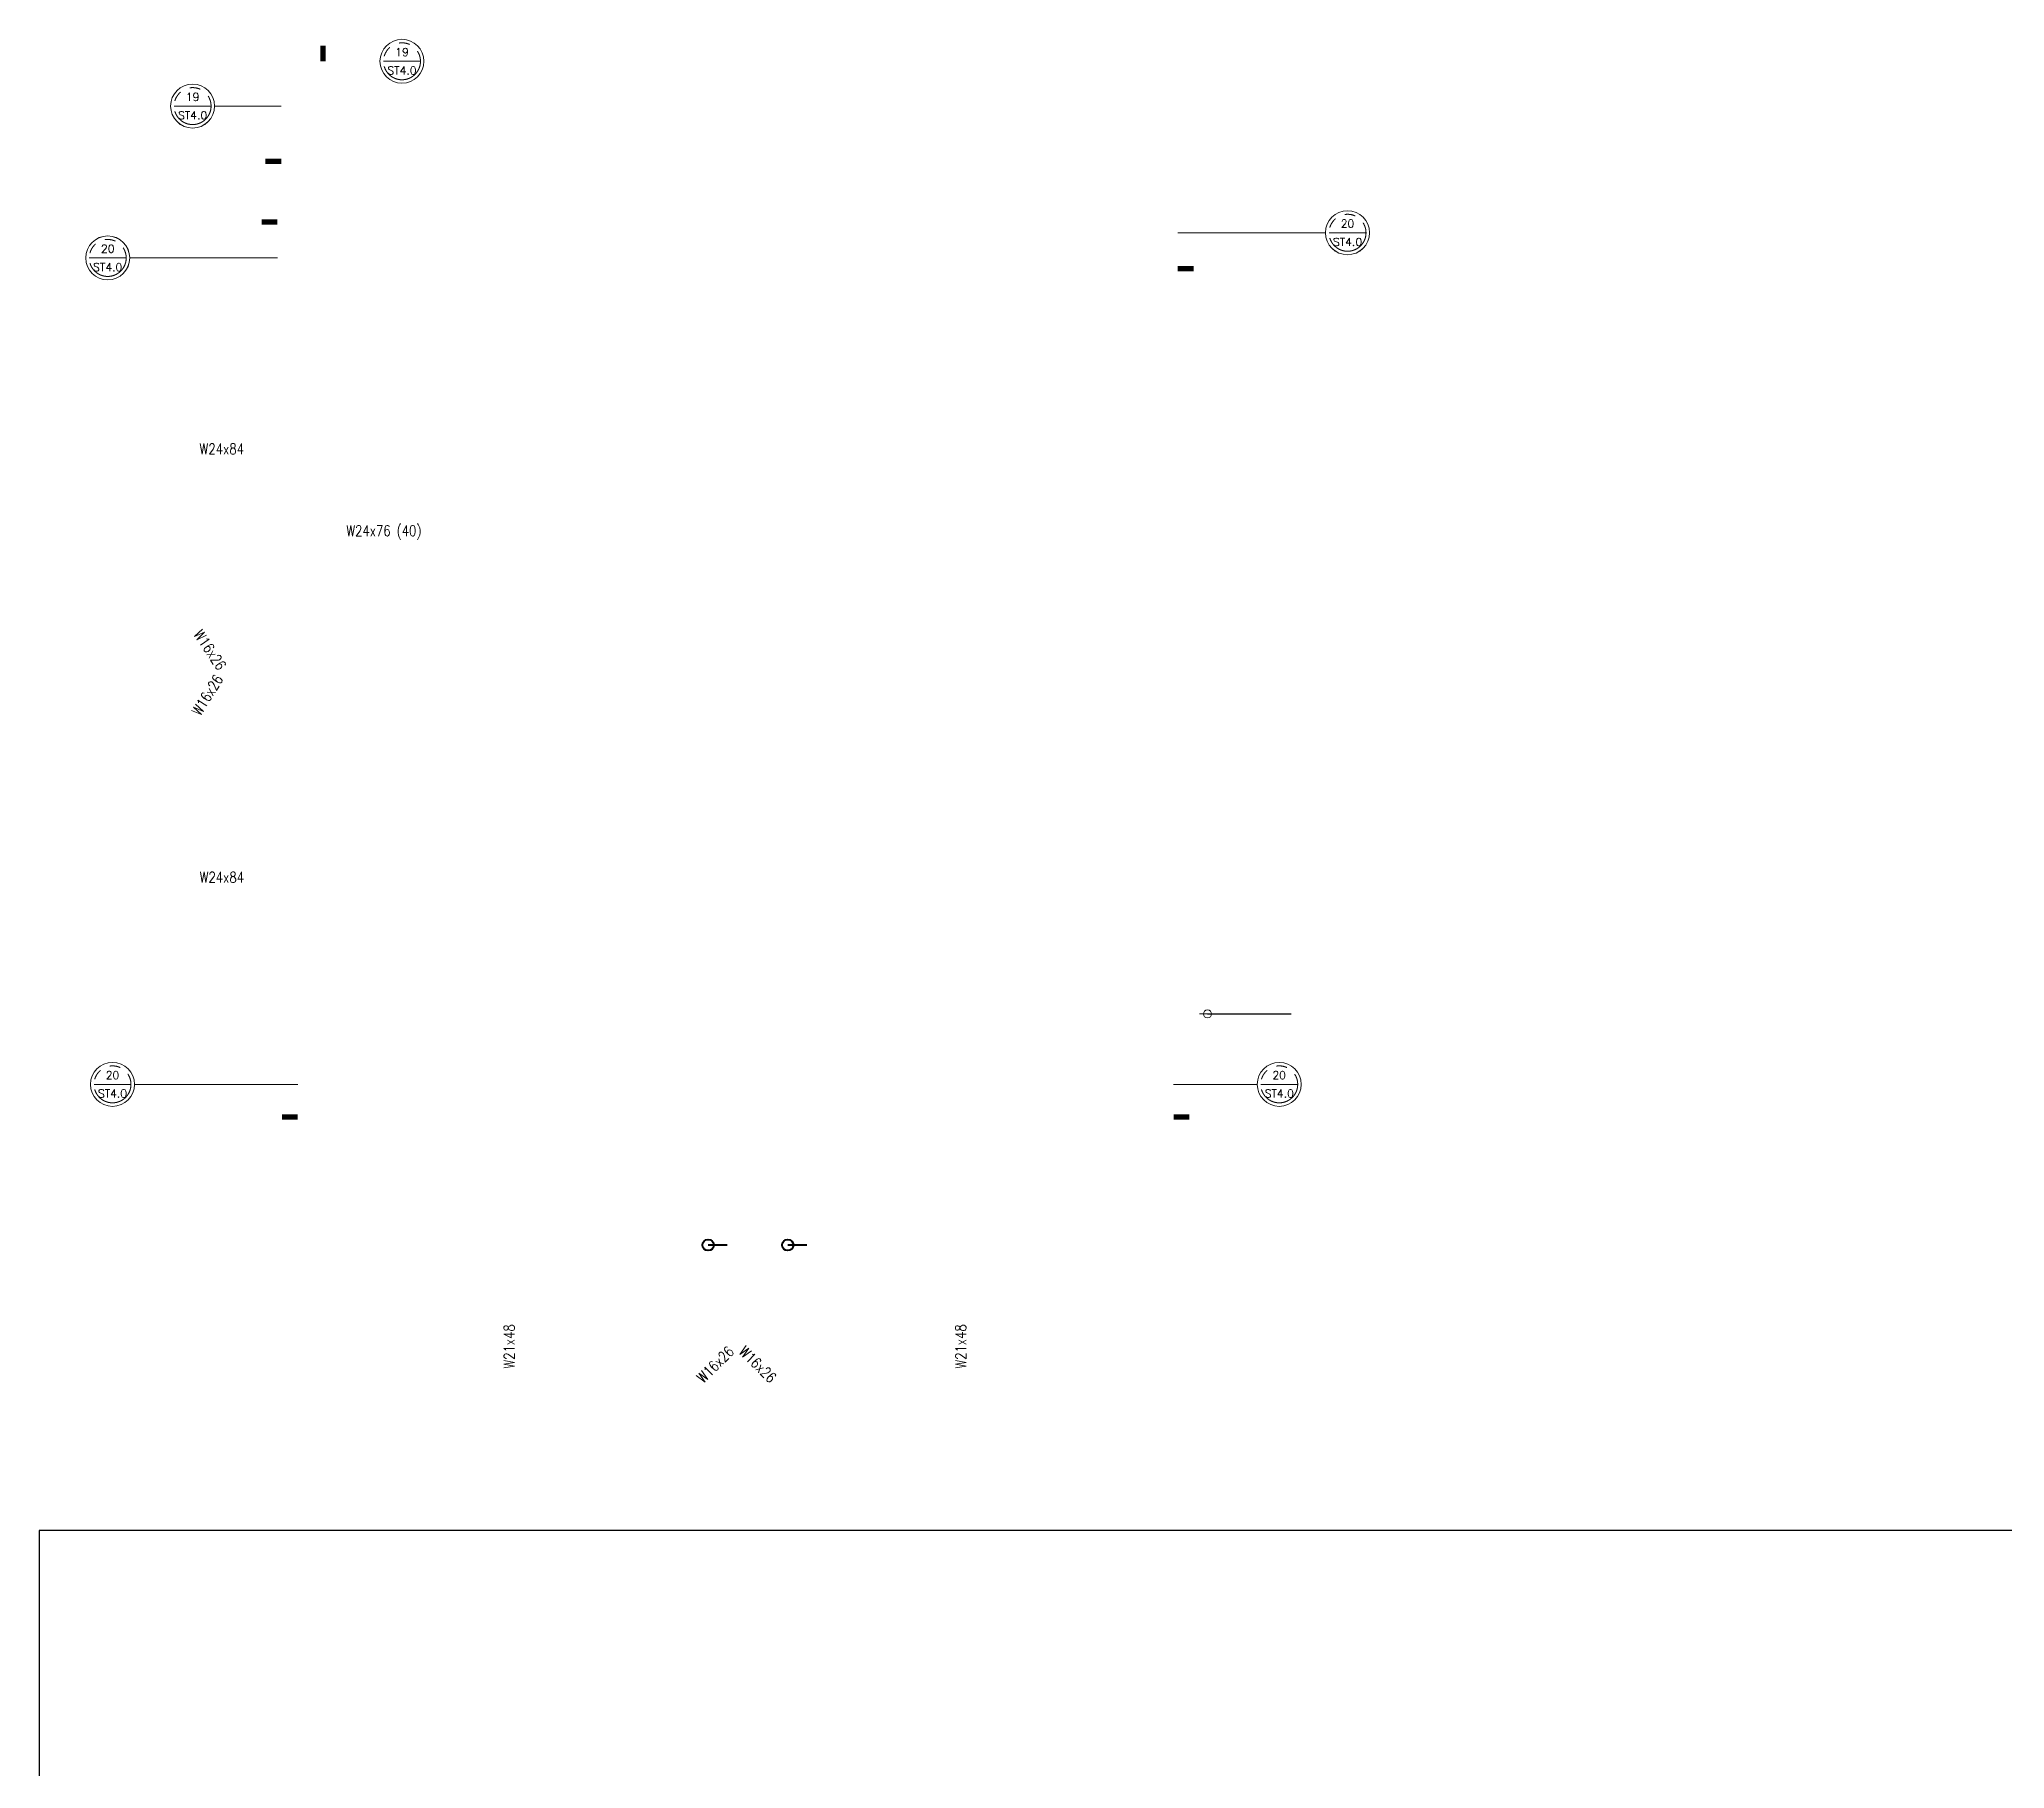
# Model space of a CAD drawing. Header units: millimetres. Extents: x 1324560 to 1569037, y -14989 to 176590.
# Drawn here: x 1324560 to 1397946, y 112005 to 176590 of the extents above; entities that cross this region are included whole.
import ezdxf
from ezdxf.enums import TextEntityAlignment as Align

# ---------------------------------------------------------------- set-up
doc = ezdxf.new("R2010")
doc.units = ezdxf.units.MM
doc.header["$MEASUREMENT"] = 0
doc.linetypes.add('PHANTOM2', pattern=[1.25, 0.625, -0.125, 0.125, -0.125, 0.125, -0.125])
doc.layers.get('0').update_dxf_attribs({"lineweight": 0})
for name, color, linetype, lineweight in [('S-ANNO-DIMS', 252, 'Continuous', 5), ('S-ANNO-NPLT', 7, 'Continuous', 9), ('S-Anno-Symb', 143, 'PHANTOM2', 15), ('S-COLS', 2, 'Continuous', 20), ('S_DRB', 4, 'Continuous', 40)]:
    doc.layers.add(name, color=color, linetype=linetype, lineweight=lineweight)
doc.styles.add('1', font='simplex.shx', dxfattribs={"width": 0.85, "height": 300})
doc.styles.add('ROMANSX', font='ROMANS.shx', dxfattribs={"height": 0.09375})
doc.styles.add('SIMPLEX', font='SIMPLEX.shx', dxfattribs={"width": 0.8, "height": 400})
doc.dimstyles.new('ESCA', dxfattribs={"dimtxt": 300, "dimasz": 1, "dimexe": 100, "dimexo": 100, "dimgap": 100, "dimtad": 1, "dimdec": 0, "dimrnd": 1, "dimdsep": 46, "dimtxsty": '1', "dimblk1": 'ESCADIM_ARW', "dimblk2": 'ESCADIM_ARW', "dimsah": 1, "dimcen": 50, "dimclrd": 256, "dimclre": 256, "dimclrt": 52, "dimadec": 0, "dimazin": 0, "dimtfac": 1, "dimtdec": 0, "dimtofl": 0, "dimtmove": 0, "dimatfit": 3, "dimldrblk": 'ESCADIM_ARW', "dimfxl": 1, "dimtolj": 1, "dimtzin": 0, "dimarcsym": 0})

# ---------------------------------------------------------------- blocks, each defined once
blk = doc.blocks.new('Bubble')
at = {"layer": 'S-ANNO-NPLT'}
blk.add_circle((0, 0), 0.261, dxfattribs=at)
at = {"layer": 'S-Anno-Symb', "color": 0}
blk.add_line((-0.219, 0), (0.219, 0), dxfattribs=at)
blk.add_circle((0, 0), 0.219, dxfattribs=at)
at = {"layer": 'S-Anno-Symb', "style": 'ROMANSX'}
for tag, p in [('1', (0, 0.109)), ('S1', (0, -0.109))]:
    blk.add_attdef(tag, text='', height=0.0937, dxfattribs=at).set_placement(p, align=Align.MIDDLE_CENTER)
at = {"layer": 'S-Anno-Symb', "style": 'ROMANSX', "width": 1.018385, "flags": 8}
blk.add_attdef('LONG', text='', height=0.0937, dxfattribs=at).set_placement((-0.18, -0.125), (0.18, -0.125), align=Align.FIT)
blk = doc.blocks.new('ESCADIM_ARW')
at = {"color": 7}
blk.add_line((-150, 0), (150, 0), dxfattribs=at)
blk.add_circle((0, 0), 75, dxfattribs=at)

msp = doc.modelspace()

# ---------------------------------------------------------------- linework, layer by layer
at = {"layer": 'Defpoints', "ltscale": 0.05, "elevation": 0.00004}
msp.add_lwpolyline([(1324560.24991, -14989.14185), (1519367.69333, -14989.14185), (1519367.69333, 120895.06231), (1324560.24991, 120895.06231)], close=True, dxfattribs=at)
at = {"layer": 'S-ANNO-NPLT'}
for centre in [(1338102.11237, 175768.89381, 0.00003), (1330283.9893, 174095.90465, 0.00002), (1373408.02474, 169365.42221, 0.00004), (1327114.87508, 168424.70241, 0.00004), (1327293.22224, 137562.16241, 0.00004), (1370857.97661, 137562.16241, 0.00004)]:
    msp.add_circle(centre, 821.36597, dxfattribs=at)
at = {"layer": 'S-Anno-Symb', "linetype": 'ByBlock'}
for p, q in [((1331105.35527, 174095.90465, 0.00002), (1333592.55174, 174095.90465, 0.00002)), ((1372586.65876, 169365.42221, 0.00004), (1367069.64288, 169365.42221, 0.00004)), ((1327936.24105, 168424.70241, 0.00004), (1333453.25693, 168424.70241, 0.00004)), ((1334208.22224, 137562.16241, 0.00004), (1328114.58821, 137562.16241, 0.00004)), ((1366912.27758, 137562.16241, 0.00004), (1370036.61063, 137562.16241, 0.00004))]:
    msp.add_line(p, q, dxfattribs=at)
for points, elevation in [([(1337280.7464, 175768.89381, 0, 0, 0), (1335150.48255, 175768.89381, 196.07256, 196.07256, 0), (1335150.48255, 176357.11149, 0, 0, 0)], 0.00003), ([(1333592.55174, 174095.90465, 0, 0, 0), (1333592.55174, 172037.03123, 196.07256, 196.07256, 0), (1333004.33406, 172037.03123, 0, 0, 0)], 0.00004), ([(1333453.25693, 168424.70241, 0, 0, 0), (1333453.25693, 169769.67842, 196.07256, 196.07256, 0), (1332865.03925, 169769.67842, 0, 0, 0)], 0.00004), ([(1367069.64288, 169365.42221, 0, 0, 0), (1367069.64288, 168020.4462, 196.07256, 196.07256, 0), (1367657.86056, 168020.4462, 0, 0, 0)], 0.00004), ([(1334208.22224, 137562.16241, 0, 0, 0), (1334208.22224, 136339.76018, 196.07256, 196.07256, 0), (1333620.00456, 136339.76018, 0, 0, 0)], 0.00004), ([(1366912.27758, 137562.16241, 0, 0, 0), (1366912.27758, 136339.76018, 196.07256, 196.07256, 0), (1367500.49526, 136339.76018, 0, 0, 0)], 0.00004)]:
    msp.add_lwpolyline(points, format="xyseb", dxfattribs=dict(at, elevation=elevation))
at = {"layer": 'S_DRB'}
for p, q in [((1350242.66282, 131561.72898, 0.00006), (1349534.88756, 131561.72898, 0.00006)), ((1353214.12156, 131561.72898, 0.00006), (1352506.34629, 131561.72898, 0.00006))]:
    msp.add_line(p, q, dxfattribs=at)
for centre in [(1349534.88756, 131561.72898, 0.00006), (1352506.34629, 131561.72898, 0.00006)]:
    msp.add_circle(centre, 210.36702, dxfattribs=at)

# ---------------------------------------------------------------- block references
at = {"layer": 'S-Anno-Symb', "xscale": 3149.760000000242, "yscale": 3149.760000000242, "zscale": 3149.760000000242}
for p, values in [((1338102.11237, 175768.89381, 0.00003), {'1': '19', 'S1': 'ST4.0'}), ((1330283.9893, 174095.90465, 0.00002), {'1': '19', 'S1': 'ST4.0'}), ((1373408.02474, 169365.42221, 0.00004), {'1': '20', 'S1': 'ST4.0'}), ((1327114.87508, 168424.70241, 0.00004), {'1': '20', 'S1': 'ST4.0'}), ((1327293.22224, 137562.16241, 0.00004), {'1': '20', 'S1': 'ST4.0'}), ((1370857.97661, 137562.16241, 0.00004), {'1': '20', 'S1': 'ST4.0'})]:
    msp.add_blockref('Bubble', p, dxfattribs=at).add_auto_attribs(values)

# ---------------------------------------------------------------- texts
at = {"layer": 'S-ANNO-DIMS', "color": 52, "char_height": 400, "attachment_point": 5, "style": 'SIMPLEX'}
for insert in [(1331374.40569, 161294.11831, 0.00004), (1331377.98526, 145295.06231, 0.00004)]:
    msp.add_mtext('\\A1;W24x84', dxfattribs=dict(at, insert=insert))
for s, insert, rotation in [('\\A1;W16x26', (1330935.41956, 153784.696, 0.00005), 303.9316353532), ('\\A1;W16x26', (1330836.11556, 152101.83178, 0.00005), 57.9334365083), ('\\A1;W21x48', (1342107.25428, 127774.78449, 0.00004), 90), ('\\A1;W21x48', (1358967.20883, 127774.78449, 0.00004), 90), ('\\A1;W16x26', (1349803.80323, 127101.27823, 0.00005), 44.3740297083), ('\\A1;W16x26', (1351387.468, 127101.27823, 0.00005), 315.6259702917)]:
    msp.add_mtext(s, dxfattribs=dict(at, insert=insert, rotation=rotation))
at = {"layer": 'S-COLS', "color": 52, "insert": (1337427.83061, 158169.92219, 0.00001), "char_height": 400, "attachment_point": 5, "style": 'SIMPLEX'}
msp.add_mtext('\\A1;{\\W0.8;W24x76 (40)}', dxfattribs=at)

# ---------------------------------------------------------------- leaders
at = {"layer": 'S-ANNO-DIMS', "color": 4}
msp.add_leader([(1368179.26991, 140192.99301, 0.00002), (1371304.10367, 140192.99301, 0.00002)], dimstyle='ESCA', override={"dimasz": 2, "dimtad": 0, "dimfxl": 0.0625}, dxfattribs=at)

doc.saveas('drawing.dxf')
